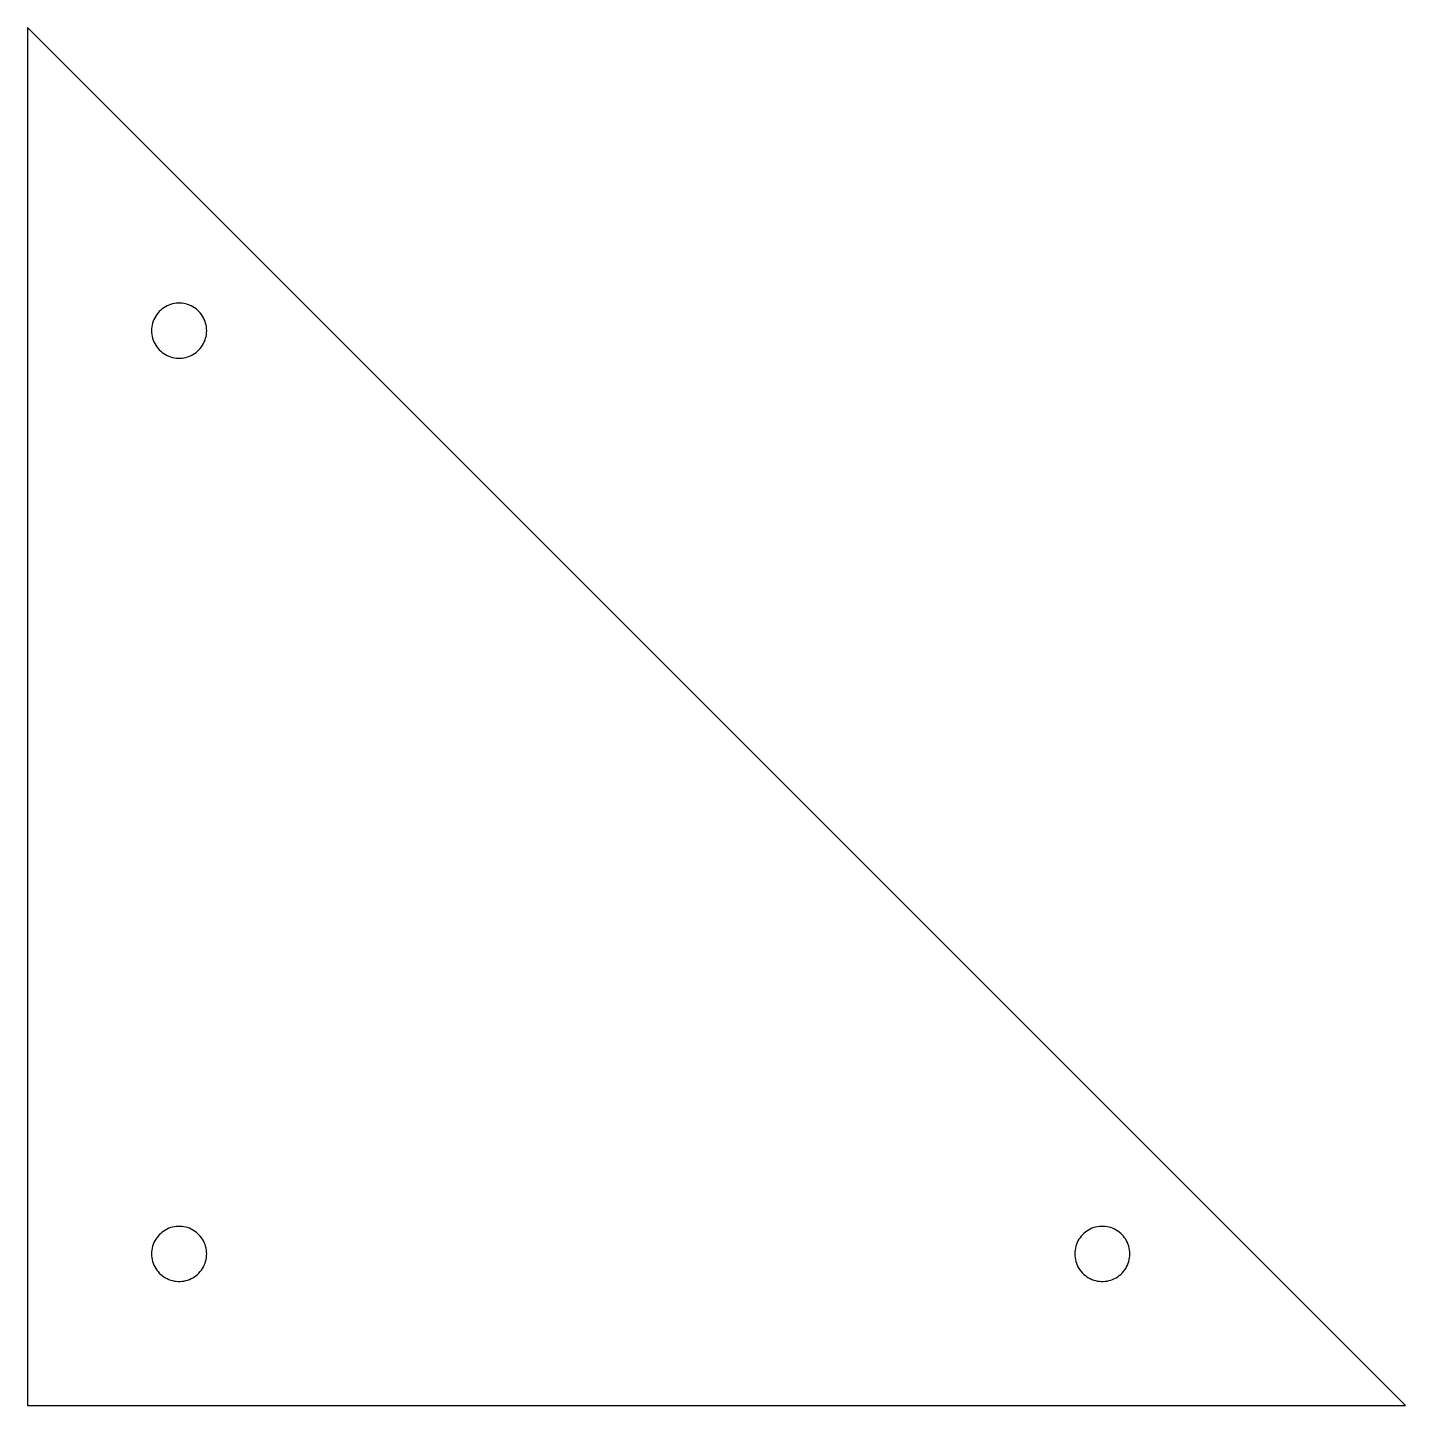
# Model space of a CAD drawing. Header units: inches. Extents: x 0 to 5, y 0 to 5.
import ezdxf

# ---------------------------------------------------------------- set-up
doc = ezdxf.new("R2010")
doc.units = ezdxf.units.IN
doc.header["$MEASUREMENT"] = 0
doc.layers.add('CUT-HOLES', color=1, linetype='CONTINUOUS')
doc.layers.add('CUT-OUTSIDE', color=5, linetype='CONTINUOUS')

msp = doc.modelspace()

# ---------------------------------------------------------------- linework, layer by layer
at = {"layer": 'CUT-HOLES', "color": 1}
for points in [[(0.65, 3.9), (0.649756, 3.906976), (0.649027, 3.913917), (0.647815, 3.920791), (0.646126, 3.927564), (0.643969, 3.934202), (0.641355, 3.940674), (0.638295, 3.946947), (0.634805, 3.952992), (0.630902, 3.958779), (0.626604, 3.964279), (0.621934, 3.969466), (0.616913, 3.974314), (0.611566, 3.978801), (0.605919, 3.982904), (0.6, 3.986603), (0.593837, 3.989879), (0.587461, 3.992718), (0.580902, 3.995106), (0.574192, 3.99703), (0.567365, 3.998481), (0.560453, 3.999452), (0.55349, 3.999939), (0.54651, 3.999939), (0.539547, 3.999452), (0.532635, 3.998481), (0.525808, 3.99703), (0.519098, 3.995106), (0.512539, 3.992718), (0.506163, 3.989879), (0.5, 3.986603), (0.494081, 3.982904), (0.488434, 3.978801), (0.483087, 3.974314), (0.478066, 3.969466), (0.473396, 3.964279), (0.469098, 3.958779), (0.465195, 3.952992), (0.461705, 3.946947), (0.458645, 3.940674), (0.456031, 3.934202), (0.453874, 3.927564), (0.452185, 3.920791), (0.450973, 3.913917), (0.450244, 3.906976), (0.45, 3.9), (0.450244, 3.893024), (0.450973, 3.886083), (0.452185, 3.879209), (0.453874, 3.872436), (0.456031, 3.865798), (0.458645, 3.859326), (0.461705, 3.853053), (0.465195, 3.847008), (0.469098, 3.841221), (0.473396, 3.835721), (0.478066, 3.830534), (0.483087, 3.825686), (0.488434, 3.821199), (0.494081, 3.817096), (0.5, 3.813397), (0.506163, 3.810121), (0.512539, 3.807282), (0.519098, 3.804894), (0.525808, 3.80297), (0.532635, 3.801519), (0.539547, 3.800548), (0.54651, 3.800061), (0.55349, 3.800061), (0.560453, 3.800548), (0.567365, 3.801519), (0.574192, 3.80297), (0.580902, 3.804894), (0.587461, 3.807282), (0.593837, 3.810121), (0.6, 3.813397), (0.605919, 3.817096), (0.611566, 3.821199), (0.616913, 3.825686), (0.621934, 3.830534), (0.626604, 3.835721), (0.630902, 3.841221), (0.634805, 3.847008), (0.638295, 3.853053), (0.641355, 3.859326), (0.643969, 3.865798), (0.646126, 3.872436), (0.647815, 3.879209), (0.649027, 3.886083), (0.649756, 3.893024)], [(0.65, 0.55), (0.649756, 0.556976), (0.649027, 0.563917), (0.647815, 0.570791), (0.646126, 0.577564), (0.643969, 0.584202), (0.641355, 0.590674), (0.638295, 0.596947), (0.634805, 0.602992), (0.630902, 0.608779), (0.626604, 0.614279), (0.621934, 0.619466), (0.616913, 0.624314), (0.611566, 0.628801), (0.605919, 0.632904), (0.6, 0.636603), (0.593837, 0.639879), (0.587461, 0.642718), (0.580902, 0.645106), (0.574192, 0.64703), (0.567365, 0.648481), (0.560453, 0.649452), (0.55349, 0.649939), (0.54651, 0.649939), (0.539547, 0.649452), (0.532635, 0.648481), (0.525808, 0.64703), (0.519098, 0.645106), (0.512539, 0.642718), (0.506163, 0.639879), (0.5, 0.636603), (0.494081, 0.632904), (0.488434, 0.628801), (0.483087, 0.624314), (0.478066, 0.619466), (0.473396, 0.614279), (0.469098, 0.608779), (0.465195, 0.602992), (0.461705, 0.596947), (0.458645, 0.590674), (0.456031, 0.584202), (0.453874, 0.577564), (0.452185, 0.570791), (0.450973, 0.563917), (0.450244, 0.556976), (0.45, 0.55), (0.450244, 0.543024), (0.450973, 0.536083), (0.452185, 0.529209), (0.453874, 0.522436), (0.456031, 0.515798), (0.458645, 0.509326), (0.461705, 0.503053), (0.465195, 0.497008), (0.469098, 0.491221), (0.473396, 0.485721), (0.478066, 0.480534), (0.483087, 0.475686), (0.488434, 0.471199), (0.494081, 0.467096), (0.5, 0.463397), (0.506163, 0.460121), (0.512539, 0.457282), (0.519098, 0.454894), (0.525808, 0.45297), (0.532635, 0.451519), (0.539547, 0.450548), (0.54651, 0.450061), (0.55349, 0.450061), (0.560453, 0.450548), (0.567365, 0.451519), (0.574192, 0.45297), (0.580902, 0.454894), (0.587461, 0.457282), (0.593837, 0.460121), (0.6, 0.463397), (0.605919, 0.467096), (0.611566, 0.471199), (0.616913, 0.475686), (0.621934, 0.480534), (0.626604, 0.485721), (0.630902, 0.491221), (0.634805, 0.497008), (0.638295, 0.503053), (0.641355, 0.509326), (0.643969, 0.515798), (0.646126, 0.522436), (0.647815, 0.529209), (0.649027, 0.536083), (0.649756, 0.543024)], [(4, 0.55), (3.999756, 0.556976), (3.999027, 0.563917), (3.997815, 0.570791), (3.996126, 0.577564), (3.993969, 0.584202), (3.991355, 0.590674), (3.988295, 0.596947), (3.984805, 0.602992), (3.980902, 0.608779), (3.976604, 0.614279), (3.971934, 0.619466), (3.966913, 0.624314), (3.961566, 0.628801), (3.955919, 0.632904), (3.95, 0.636603), (3.943837, 0.639879), (3.937461, 0.642718), (3.930902, 0.645106), (3.924192, 0.64703), (3.917365, 0.648481), (3.910453, 0.649452), (3.90349, 0.649939), (3.89651, 0.649939), (3.889547, 0.649452), (3.882635, 0.648481), (3.875808, 0.64703), (3.869098, 0.645106), (3.862539, 0.642718), (3.856163, 0.639879), (3.85, 0.636603), (3.844081, 0.632904), (3.838434, 0.628801), (3.833087, 0.624314), (3.828066, 0.619466), (3.823396, 0.614279), (3.819098, 0.608779), (3.815195, 0.602992), (3.811705, 0.596947), (3.808645, 0.590674), (3.806031, 0.584202), (3.803874, 0.577564), (3.802185, 0.570791), (3.800973, 0.563917), (3.800244, 0.556976), (3.8, 0.55), (3.800244, 0.543024), (3.800973, 0.536083), (3.802185, 0.529209), (3.803874, 0.522436), (3.806031, 0.515798), (3.808645, 0.509326), (3.811705, 0.503053), (3.815195, 0.497008), (3.819098, 0.491221), (3.823396, 0.485721), (3.828066, 0.480534), (3.833087, 0.475686), (3.838434, 0.471199), (3.844081, 0.467096), (3.85, 0.463397), (3.856163, 0.460121), (3.862539, 0.457282), (3.869098, 0.454894), (3.875808, 0.45297), (3.882635, 0.451519), (3.889547, 0.450548), (3.89651, 0.450061), (3.90349, 0.450061), (3.910453, 0.450548), (3.917365, 0.451519), (3.924192, 0.45297), (3.930902, 0.454894), (3.937461, 0.457282), (3.943837, 0.460121), (3.95, 0.463397), (3.955919, 0.467096), (3.961566, 0.471199), (3.966913, 0.475686), (3.971934, 0.480534), (3.976604, 0.485721), (3.980902, 0.491221), (3.984805, 0.497008), (3.988295, 0.503053), (3.991355, 0.509326), (3.993969, 0.515798), (3.996126, 0.522436), (3.997815, 0.529209), (3.999027, 0.536083), (3.999756, 0.543024)]]:
    msp.add_lwpolyline(points, close=True, dxfattribs=at)
at = {"layer": 'CUT-OUTSIDE', "color": 5}
msp.add_lwpolyline([(0, 0), (5, 0), (0, 5)], close=True, dxfattribs=at)

doc.saveas('drawing.dxf')
